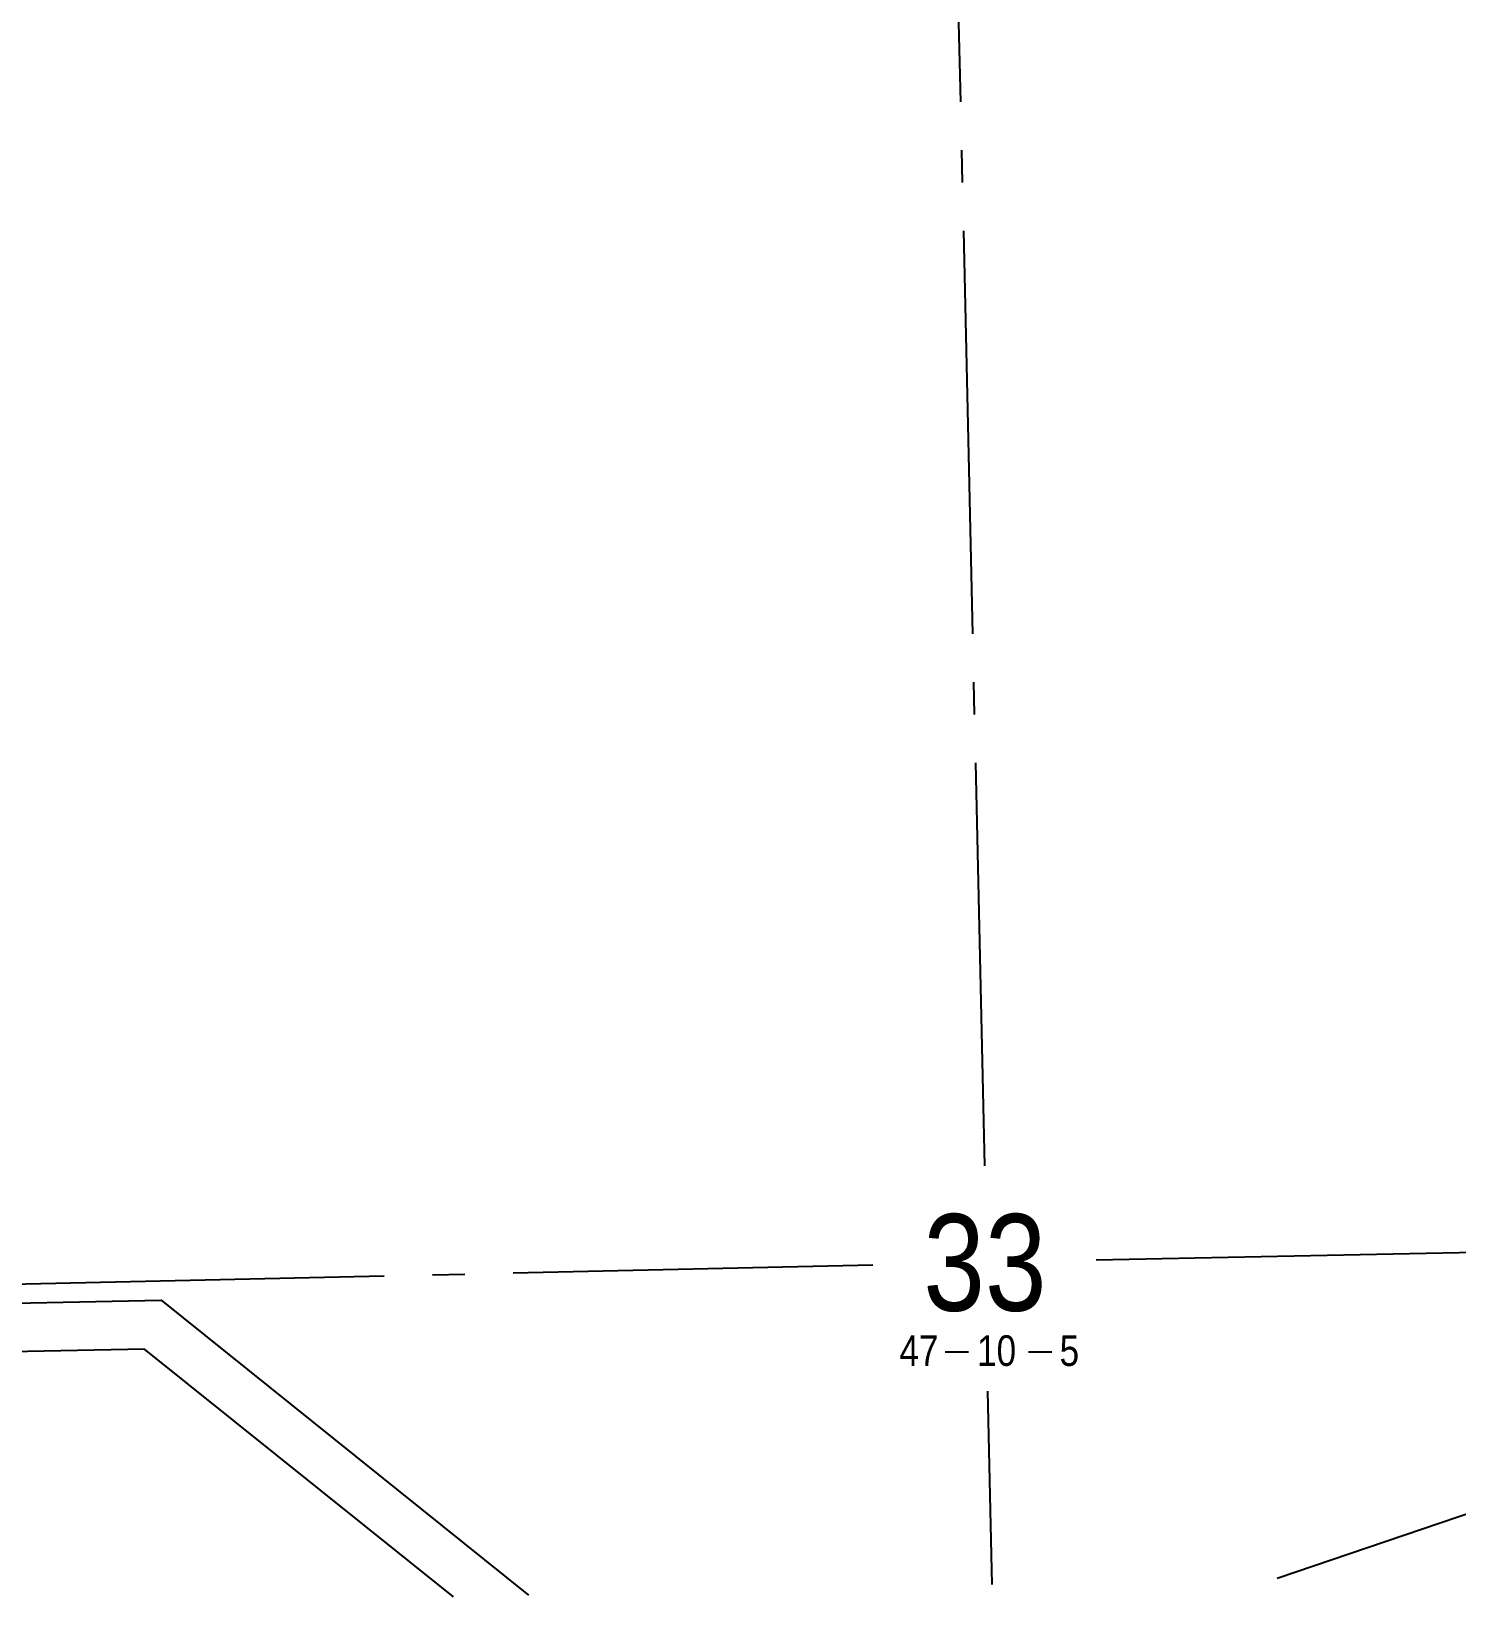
# Model space of a CAD drawing. Extents: x 603855 to 610284, y 5883755 to 5888048.
# Drawn here: x 606607 to 607049, y 5884246.2 to 5884731.7 of the extents above; entities that cross this region are included whole.
import ezdxf
from ezdxf.enums import TextEntityAlignment as Align

# ---------------------------------------------------------------- set-up
doc = ezdxf.new("R2010")
doc.units = 0
doc.header["$LTSCALE"] = 5
doc.linetypes.add('foc-QUARTERLINE', pattern=[33, 25, -3, 2, -3])
for name, color, linetype in [('10', 1, 'Continuous'), ('9', 3, 'Continuous'), ('F-RW', 190, 'Continuous'), ('L-QSEC', 8, 'foc-QUARTERLINE'), ('L-SECLBL', 7, 'Continuous')]:
    doc.layers.add(name, color=color, linetype=linetype)
doc.styles.add('80L', font='ARIALN.TTF', dxfattribs={"height": 10})
doc.styles.add('SIMPLEX', font='ARIALN.TTF')

# ---------------------------------------------------------------- blocks, each defined once
blk = doc.blocks.new('L-SECLBL')
at = {"layer": '9', "color": 7}
for p, q in [((-5.08, -27.83), (-12.29, -27.83)), ((20.7, -27.83), (13.5, -27.83))]:
    blk.add_line(p, q, dxfattribs=at)
at = {"layer": '10', "color": 2, "style": 'SIMPLEX'}
blk.add_attdef('SEC', text='', height=30, dxfattribs=at).set_placement((0, 0), align=Align.MIDDLE)
at = {"layer": '10', "color": 5, "style": '80L'}
blk.add_attdef('TWP', text='', height=9.5, dxfattribs=at).set_placement((-14.43, -27.37), align=Align.MIDDLE_RIGHT)
blk.add_attdef('RGE', text='', height=9.5, dxfattribs=at).set_placement((3.62, -27.37), align=Align.MIDDLE_CENTER)
blk.add_attdef('MER', text='', height=9.5, dxfattribs=at).set_placement((23.17, -27.37), align=Align.MIDDLE_LEFT)

msp = doc.modelspace()

# ---------------------------------------------------------------- linework, layer by layer
at = {"layer": 'F-RW'}
for points in [[(606993.338, 5884251.925), (607290.792, 5884352.952), (607300.497, 5884356.251), (607308.416, 5884358.937), (607369.072, 5884379.554), (607706.807, 5884457.489), (607707.329, 5884434.159), (607389.654, 5884360.754), (607389.172, 5884360.744), (607375.332, 5884357.547), (607303.567, 5884333.167), (607293.862, 5884329.864), (607069.499, 5884253.628)], [(606737.833, 5884246.213), (606642.087, 5884323.019), (606455.162, 5884319.234), (606387.352, 5884317.466), (606386.969, 5884332.46), (606413.119, 5884333.142), (606430.706, 5884333.601), (606450.436, 5884334.116), (606454.818, 5884334.23), (606647.218, 5884338.129), (606761.167, 5884246.735)]]:
    msp.add_lwpolyline(points, dxfattribs=at)
at = {"layer": 'L-QSEC'}
for p, q in [((606902.671, 5884379.88), (606885.086, 5885153.301)), ((606937.185, 5884350.655), (607709.186, 5884366.532)), ((606096.544, 5884331.86), (606867.948, 5884349.107)), ((606904.898, 5884249.948), (606903.566, 5884309.911))]:
    msp.add_line(p, q, dxfattribs=at)

# ---------------------------------------------------------------- block references
at = {"layer": 'L-SECLBL', "xscale": 0.9995969999999929, "yscale": 0.9995969999999929, "zscale": 0.9995969999999929}
msp.add_blockref('L-SECLBL', (606902.678, 5884349.883), dxfattribs=at).add_auto_attribs({'SEC': '33', 'TWP': '47', 'RGE': '10', 'MER': '5'})

doc.saveas('drawing.dxf')
